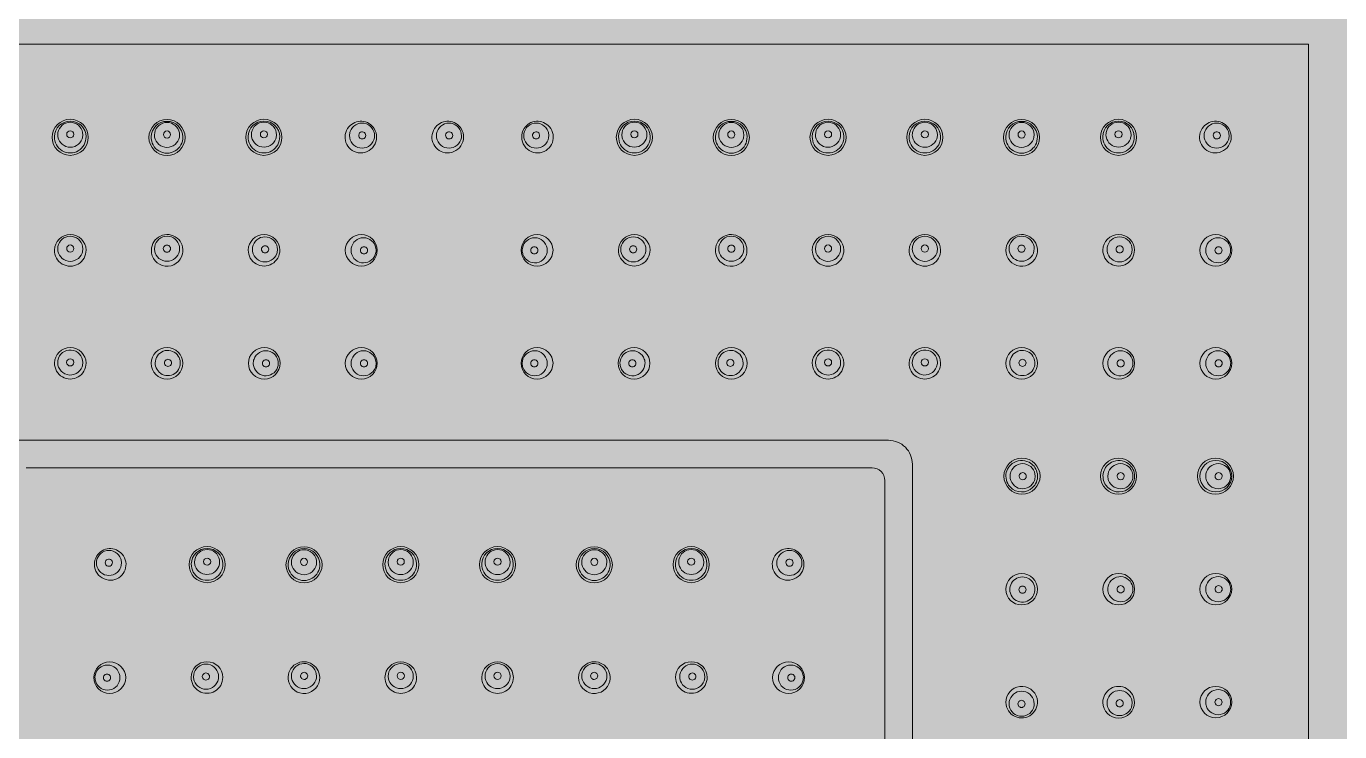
# Model space of a CAD drawing. Header units: metres. Extents: x 8 to 2416, y -346 to 476.
# Drawn here: x 221.1874 to 221.3131, y -110.2898 to -110.2223 of the extents above; entities that cross this region are included whole.
import ezdxf

# ---------------------------------------------------------------- set-up
doc = ezdxf.new("R2010")
doc.units = ezdxf.units.M
doc.linetypes.add('0', pattern=[0])
doc.layers.get('0').update_dxf_attribs({"color": 250, "linetype": '0', "lineweight": 20})
doc.layers.add('baños', color=140, linetype='Continuous', lineweight=0)
doc.layers.add('PLAFON', color=253, linetype='Continuous', lineweight=5)
doc.styles.get("Standard").update_dxf_attribs({"font": 'arial.ttf', "height": 0.1875})

# ---------------------------------------------------------------- blocks, each defined once
blk = doc.blocks.new('A$C3bae67db')
at = {"layer": 'baños'}
for p, q in [((0.05795743052766511, 0.144322481631086), (0.1420428246007646, 0.144322481631086)), ((0.1443225757108735, 0.142043857970684), (0.1443225754321134, 0.05795731748658994)), ((0.05953425239812304, 0.1416937789345738), (0.140466002730534, 0.1416937789345738)), ((0.1416938727786032, 0.1404659088862488), (0.1416938727786032, 0.05953413947369057))]:
    blk.add_line(p, q, dxfattribs=at)
blk.add_lwpolyline([(0.1822216636463319, 0.1822215602621071), (0.01777859148198413, 0.1822215602621071), (0.01777859148198413, 0.0177784880978038), (0.1822216636463319, 0.0177784880978038)], close=True, dxfattribs=at)
for centre, radius in [((0.06374570612022445, 0.1733134594743326), 0.001726273626168971), ((0.07300127095707332, 0.1732910671919292), 0.001726273626168971), ((0.08227776122473962, 0.1733134594743326), 0.001726273626168971), ((0.1177224939035764, 0.1733134594743326), 0.001726273626168971), ((0.1269989841712427, 0.1732910671919292), 0.001726273626168971), ((0.1362545490080915, 0.1733134594743326), 0.001726273626168971), ((0.1455205574773313, 0.1733134594743326), 0.001726273626168971), ((0.1547761223141801, 0.1732910671919292), 0.001726273626168971), ((0.1640526125818464, 0.1733134594743326), 0.001726273626168971), ((0.06374232382266065, 0.1517792178755037), 0.0003427381330779128), ((0.1362579313056553, 0.1517792178755037), 0.0003427381330779128), ((0.1455179650454479, 0.1517792178755037), 0.0003427381330779128), ((0.1548145222889357, 0.1408870045110753), 0.001726273626168971), ((0.1640530075146867, 0.1408870039678796), 0.001726273626168971), ((0.173318640134104, 0.1408899789571372), 0.001726273626168971), ((0.0768350682250798, 0.1324260433361175), 0.001726273626168971), ((0.0861115584927461, 0.1324036510537141), 0.001726273626168971), ((0.09536712332959496, 0.1324260433361175), 0.001726273626168971), ((0.1046331317988347, 0.1324260433361175), 0.001726273626168971), ((0.1138886966356836, 0.1324036510537141), 0.001726273626168971), ((0.1231651869033499, 0.1324260433361175), 0.001726273626168971)]:
    blk.add_circle(centre, radius, dxfattribs=at)
for centre, radius, start, end in [((0.06374550576308913, 0.1733552166100374), 0.001508175294152605, 0.8961877184802615, 179.1035269676771), ((0.0637443871955643, 0.1735538487710251), 0.001202467430117421, 0.3487255595719368, 159.9526601246038), ((0.07300215720872849, 0.1733349210793058), 0.001508167584307319, 0.9001850982253351, 179.1011506184335), ((0.07300409911065664, 0.1735357429434607), 0.001202478864778748, 20.04951967974894, 179.640957565026), ((0.08227687497308445, 0.1733573133617377), 0.001508167584307319, 0.8988493815665013, 179.0998149017747), ((0.08227493307138367, 0.1735581352258926), 0.001202478864778748, 0.3590424349740219, 159.9504803202511), ((0.09155394328079502, 0.173339638749173), 0.001510474982378461, 32.1423970633517, 140.2087241241978), ((0.09987286056059475, 0.173339638749173), 0.001510474982378461, 32.1423970633517, 140.2087241241978), ((0.108446311847521, 0.173339638749173), 0.001510474982378461, 39.79127587580218, 147.8576029366483), ((0.1177233801552315, 0.1733573133617377), 0.001508167584307319, 0.9001850982253351, 179.1011506184335), ((0.1177253220569323, 0.1735581352258926), 0.001202478864778748, 20.04951967974894, 179.640957565026), ((0.1269980979195875, 0.1733349210793058), 0.001508167584307319, 0.8988493815665013, 179.0998149017747), ((0.1269961560176593, 0.1735357429434607), 0.001202478864778748, 0.3590424349740219, 159.9504803202511), ((0.1362547493652269, 0.1733552166100374), 0.001508175294152605, 0.896473032322938, 179.1038122815197), ((0.1362558679327517, 0.1735538487710251), 0.001202467430117421, 20.04733987539625, 179.6512744404281), ((0.145520357120196, 0.1733552166100374), 0.001508175294152605, 0.8961877184802615, 179.1035269676771), ((0.1455192385526711, 0.1735538487710251), 0.001202467430117421, 0.3487255595719368, 159.9526601246038), ((0.1547770085658353, 0.1733349210793058), 0.001508167584307319, 0.9001850982253351, 179.1011506184335), ((0.1547789504677635, 0.1735357429434607), 0.001202478864778748, 20.04951967974894, 179.640957565026), ((0.1640517263301913, 0.1733573133617377), 0.001508167584307319, 0.8988493815665013, 179.0998149017747), ((0.1640497844284905, 0.1735581352258926), 0.001202478864778748, 0.3590424349740219, 159.9504803202511), ((0.1733287946379019, 0.173339638749173), 0.001510474982378461, 32.1423970633517, 140.2087241241979), ((0.06373268364016305, 0.1735610929665263), 0.001188992995398989, 160.0872666414435, 179.9978397821129), ((0.06374606888628342, 0.1735681017058432), 0.001202398407140004, 180.3318408663502, 340.2005550083285), ((0.06374522237727298, 0.173594454557179), 0.0003427214496652206, 0.3212439525000475, 179.6801583086421), ((0.06374522233020663, 0.173598289266824), 0.0003427214496676189, 180.3212440237049, 359.6801582375024), ((0.06375785425300684, 0.1735612104902096), 0.001188978101211688, 340.3206322798199, 359.9979251928167), ((0.07299033093929985, 0.1735433238581159), 0.001188687084480606, 180.0022010002266, 199.6794990756158), ((0.07300233640874332, 0.1735506812615775), 0.001202472454991783, 199.8169514147223, 359.6410310933491), ((0.07300338580874133, 0.1735769069549526), 0.0003427216785174244, 0.3254488414049065, 179.6683356267581), ((0.07300338602179046, 0.1735808375360826), 0.0003427216785175545, 180.3254488415971, 359.6683356265643), ((0.07301608250939218, 0.1735431000416732), 0.001188702755491038, 0.00229199929753495, 19.9144172177911), ((0.08226294967264813, 0.1735654923240766), 0.001188702755491038, 160.0855827822089, 179.9977080007025), ((0.08227669577306962, 0.1735730735439809), 0.001202472454991783, 180.358968906651, 340.1830485852777), ((0.08227564637329898, 0.1735992992373561), 0.0003427216785174244, 0.3316643732419094, 179.6745511585951), ((0.08227564616002248, 0.173603229818486), 0.0003427216785175545, 180.3316643734357, 359.6745511584029), ((0.08228870124274046, 0.1735657161405477), 0.001188687084480606, 340.3205009243842, 359.9977989997734), ((0.0915392213878281, 0.1733286937784619), 0.001506273214753162, 139.5304199536453, 260.3648829553553), ((0.09166543075660094, 0.1734758483477385), 0.001200817506817739, 179.9068270054256, 340.0843865683467), ((0.09166078629935193, 0.1734779245608316), 0.001196171468180108, 160.2835028898118, 180.0059143141971), ((0.09166326351167164, 0.1734710912806072), 0.001200821812368165, 359.9070834077331, 160.0164505868466), ((0.09153705081323871, 0.1733449948361461), 0.001521988814155353, 260.5481525612156, 31.633336167478), ((0.09168398208064765, 0.1734966598719616), 0.0003432313649668054, 173.5931482232722, 249.6561820570691), ((0.09168121028435827, 0.1734967832680532), 0.000340463161306216, 99.65649165936632, 173.5617333049892), ((0.09168160521697111, 0.1734938082787956), 0.0003434622621792048, 35.70272115541425, 99.63819332802713), ((0.09168335186971355, 0.1734943216248617), 0.0003417448353014675, 323.4591566175691, 35.80372518769882), ((0.09166790551783244, 0.1734690213807717), 0.00119617823364954, 340.3514577205625, 0.005868943530813565), ((0.09985813866762783, 0.1733286937784619), 0.001506273214753162, 139.5304199536453, 260.3648829553553), ((0.09998434803640066, 0.1734758483477385), 0.001200817506817739, 179.9068270054256, 340.0843865683467), ((0.09997970357915165, 0.1734779245608316), 0.001196171468180108, 160.2835028898118, 180.0059143141971), ((0.09998218079147136, 0.1734710912806072), 0.001200821812368165, 359.9070834077331, 160.0164505868466), ((0.09985596809303843, 0.1733449948361461), 0.001521988814155353, 260.5481525612156, 31.633336167478), ((0.1000028993604474, 0.1734966598719616), 0.0003432313649668054, 173.5931482232722, 249.6561820570691), ((0.100000127564158, 0.1734967832680532), 0.000340463161306216, 99.65649165936632, 173.5617333049892), ((0.1000005224967708, 0.1734938082787956), 0.0003434622621792048, 35.70272115541425, 99.63819332802713), ((0.1000022691495133, 0.1734943216248617), 0.0003417448353014675, 323.4591566175691, 35.80372518769882), ((0.09998682279763216, 0.1734690213807717), 0.00119617823364954, 340.3514577205625, 0.005868943530813565), ((0.1084632043150773, 0.1733449948361461), 0.001521988814155353, 148.366663832522, 279.4518474387844), ((0.1083369916166443, 0.1734710912806072), 0.001200821812368165, 19.98354941315338, 180.0929165922669), ((0.1083323496104835, 0.1734690213807717), 0.00119617823364954, 179.9941310564692, 199.6485422794375), ((0.108334824371715, 0.1734758483477385), 0.001200817506817739, 199.9156134316533, 0.09317299457435906), ((0.1083169032586024, 0.1734943216248617), 0.0003417448353014675, 144.1962748123012, 216.5408433824308), ((0.1083186499113449, 0.1734938082787956), 0.0003434622621792048, 80.36180667197294, 144.2972788445857), ((0.1083190448439577, 0.1734967832680532), 0.000340463161306216, 6.43826669501083, 80.34350834063368), ((0.1083162730476683, 0.1734966598719616), 0.0003432313649668054, 290.3438179429309, 6.406851776727837), ((0.1084610337404879, 0.1733286937784619), 0.001506273214753162, 279.6351170446448, 40.46958004635464), ((0.1083394688289641, 0.1734779245608316), 0.001196171468180108, 359.9940856858029, 19.71649711018825), ((0.1177115538855755, 0.1735657161405477), 0.001188687084480606, 180.0022010002266, 199.6794990756158), ((0.1177235593552464, 0.1735730735439809), 0.001202472454991783, 199.8169514147223, 359.6410310933491), ((0.117724608755017, 0.1735992992373561), 0.0003427216785174244, 0.3254488414049065, 179.6683356267581), ((0.1177246089682935, 0.173603229818486), 0.0003427216785175545, 180.3254488415971, 359.6683356265643), ((0.1177373054556679, 0.1735654923240766), 0.001188702755491038, 0.00229199929753495, 19.9144172177911), ((0.1269841726189238, 0.1735431000416732), 0.001188702755491038, 160.0855827822089, 179.9977080007025), ((0.1269979187195727, 0.1735506812615775), 0.001202472454991783, 180.358968906651, 340.1830485852777), ((0.1269968693195747, 0.1735769069549526), 0.0003427216785174244, 0.3316643732419094, 179.6745511585951), ((0.1269968691065255, 0.1735808375360826), 0.0003427216785175545, 180.3316643734357, 359.6745511584029), ((0.1270099241890161, 0.1735433238581159), 0.001188687084480606, 340.3205009243842, 359.9977989997734), ((0.1362424008753091, 0.1735612104902096), 0.001188978101211688, 180.0020748071833, 199.6793677201801), ((0.1362541862420326, 0.1735681017058432), 0.001202398407140004, 199.7994449916714, 359.6681591336498), ((0.136255032751043, 0.173594454557179), 0.0003427214496652206, 0.3198416913579096, 179.6787560475), ((0.1362550327981094, 0.173598289266824), 0.0003427214496676189, 180.3198417624976, 359.6787559762951), ((0.1362675714881529, 0.1735610929665263), 0.001188992995398989, 0.002160217887124121, 19.91273335855645), ((0.1455075349972699, 0.1735610929665263), 0.001188992995398989, 160.0872666414435, 179.9978397821129), ((0.1455209202431629, 0.1735681017058432), 0.001202398407140004, 180.3318408663502, 340.2005550083285), ((0.1455200737343798, 0.173594454557179), 0.0003427214496652206, 0.3212439525000475, 179.6801583086421), ((0.1455200736873135, 0.173598289266824), 0.0003427214496676189, 180.3212440237049, 359.6801582375024), ((0.1455327056101137, 0.1735612104902096), 0.001188978101211688, 340.32063227982, 359.9979251928167), ((0.1547651822964067, 0.1735433238581159), 0.001188687084480606, 180.0022010002266, 199.6794990756158), ((0.1547771877658501, 0.1735506812615775), 0.001202472454991783, 199.8169514147223, 359.6410310933491), ((0.1547782371658482, 0.1735769069549526), 0.0003427216785174244, 0.3254488414049065, 179.6683356267581), ((0.1547782373788973, 0.1735808375360826), 0.0003427216785175545, 180.3254488415971, 359.6683356265643), ((0.1547909338662716, 0.1735431000416732), 0.001188702755491038, 0.00229199929753495, 19.9144172177911), ((0.164037801029755, 0.1735654923240766), 0.001188702755491038, 160.0855827822089, 179.9977080007025), ((0.1640515471301764, 0.1735730735439809), 0.001202472454991783, 180.358968906651, 340.1830485852777), ((0.1640504977304058, 0.1735992992373561), 0.0003427216785174244, 0.3316643732419094, 179.6745511585951), ((0.1640504975171293, 0.173603229818486), 0.0003427216785175545, 180.3316643734357, 359.6745511584029), ((0.1640635525998473, 0.1735657161405477), 0.001188687084480606, 340.3205009243842, 359.9977989997734), ((0.1733140727449349, 0.1733286937784619), 0.001506273214753162, 139.5304199536453, 260.3648829553553), ((0.1734402821137078, 0.1734758483477385), 0.001200817506817739, 179.9068270054256, 340.0843865683467), ((0.1734356376564588, 0.1734779245608316), 0.001196171468180108, 160.2835028898118, 180.0059143141971), ((0.1734381148687785, 0.1734710912806072), 0.001200821812368165, 359.9070834077331, 160.0164505868466), ((0.1733119021703455, 0.1733449948361461), 0.001521988814155353, 260.5481525612156, 31.633336167478), ((0.1734588334377545, 0.1734966598719616), 0.0003432313649668054, 173.5931482232722, 249.6561820570691), ((0.1734560616412377, 0.1734967832680532), 0.000340463161306216, 99.65649165936632, 173.5617333049892), ((0.1734564565740779, 0.1734938082787956), 0.0003434622621792048, 35.70272115541425, 99.63819332802717), ((0.1734582032268204, 0.1734943216248617), 0.0003417448353014675, 323.4591566175691, 35.80372518769882), ((0.1734427568749393, 0.1734690213807717), 0.00119617823364954, 340.3514577205625, 0.005868943530813565), ((0.06374550569055693, 0.1733261349289883), 0.001508910434373833, 177.9993150835641, 2.000399602539628), ((0.07300219540023001, 0.1733051234987677), 0.001508967363600021, 177.9698192432843, 2.177052033884066), ((0.0822768367818103, 0.1733275157811995), 0.001508967363600021, 177.8229479661159, 2.030180756715632), ((0.09168403917576917, 0.1734947125826984), 0.0003414261719296849, 249.5335920906758, 323.3377727266896), ((0.1000029564555689, 0.1734947125826984), 0.0003414261719296849, 249.5335920906758, 323.3377727266896), ((0.1083162159525468, 0.1734947125826984), 0.0003414261719296849, 216.6622272733104, 290.4664079093242), ((0.1177234183465057, 0.1733275157811995), 0.001508967363600021, 177.9698192432843, 2.177052033884066), ((0.126998059728086, 0.1733051234987677), 0.001508967363600021, 177.8229479661159, 2.030180756715632), ((0.1362547494377591, 0.1733261349289883), 0.001508910434373833, 177.9996003974604, 2.000684916435894), ((0.1455203570476638, 0.1733261349289883), 0.001508910434373833, 177.9993150835641, 2.000399602539628), ((0.1547770467573368, 0.1733051234987677), 0.001508967363600021, 177.9698192432843, 2.177052033884066), ((0.1640516881389171, 0.1733275157811995), 0.001508967363600021, 177.8229479661159, 2.030180756715632), ((0.173458890532876, 0.1734947125826984), 0.0003414261719296849, 249.5335920906759, 323.3377727266896), ((0.06374493907240186, 0.1625053218036676), 0.001508369991397104, 0.7099927432194744, 179.2891192542869), ((0.06374349392533851, 0.1626421779732148), 0.001201973046303671, 0.1602606542315242, 160.084671919931), ((0.07301119532778877, 0.1625044422988147), 0.001509211767642307, 346.828532229629, 179.243894026229), ((0.0730054199450283, 0.1626533971103079), 0.001200928035992184, 19.83266307732577, 180.07419896696), ((0.08228688576921606, 0.1625079825428095), 0.001510641993610608, 0.5809473250861245, 179.4860116572814), ((0.08237487893800655, 0.1625904260841828), 0.001200928035992184, 359.92580103304, 160.1673369226743), ((0.0915862143840318, 0.1624867265404824), 0.001523564837230641, 0.5749321923366639, 179.4273566964525), ((0.09181096014524748, 0.1625102988034151), 0.00119389333313216, 359.6410510969565, 160.6700218788731), ((0.1084140407442842, 0.1624867265404824), 0.001523564837230641, 0.5726433035474657, 179.4250678076633), ((0.1081892949830685, 0.1625102988034151), 0.00119389333313216, 19.32997812112687, 180.3589489030435), ((0.1177133693590999, 0.1625079825428095), 0.001510641993610608, 0.5139883427186024, 179.4190526749139), ((0.1176253761903094, 0.1625904260841828), 0.001200928035992184, 19.83266307732577, 180.07419896696), ((0.1269890598005272, 0.1625044422988147), 0.001509211767642307, 0.7561059737710158, 193.171467770371), ((0.1269948351832877, 0.1626533971103079), 0.001200928035992184, 359.92580103304, 160.1673369226743), ((0.1362553160559141, 0.1625053218036676), 0.001508369991397104, 0.7108807457131594, 179.2900072567805), ((0.1362567612029775, 0.1626421779732148), 0.001201973046303671, 19.915328080069, 179.8397393457685), ((0.1455205802951891, 0.1625053218036676), 0.001508369991397104, 0.7099927432194744, 179.2891192542869), ((0.1455191351481258, 0.1626421779732148), 0.001201973046303671, 0.1602606542331526, 160.084671919931), ((0.154786836550576, 0.1625044422988147), 0.001509211767642307, 346.828532229629, 179.243894026229), ((0.1547810611678155, 0.1626533971103079), 0.001200928035992184, 19.83266307732577, 180.07419896696), ((0.1640625269920033, 0.1625079825428095), 0.001510641993610608, 0.5809473250861245, 179.4860116572814), ((0.1641505201607938, 0.1625904260841828), 0.001200928035992184, 359.92580103304, 160.1673369226743), ((0.1733614606739788, 0.16248970152974), 0.001523564837230641, 0.5749321923366639, 179.4273566964542), ((0.1735862064351945, 0.1625132737926727), 0.00119389333313216, 359.6410510969565, 160.6700218788731), ((0.06374493897804179, 0.1624929886570108), 0.001508573317714411, 178.820735691144, 1.178376210005465), ((0.06373831774087968, 0.1626454373263648), 0.001195996880989198, 160.1470106921285, 179.9991694389859), ((0.0637442886204358, 0.1626488237044619), 0.00120197248215199, 180.160596086683, 340.2331046607047), ((0.0637437212019254, 0.1626680811883894), 0.000342717117449731, 0.1454795032273842, 179.8585834046491), ((0.06374372114098925, 0.1626697972677), 0.0003427171174496419, 180.145479503356, 359.8585834045856), ((0.06374946947856053, 0.162645556827659), 0.001195992791243886, 340.2964487053673, 359.9991928352202), ((0.07300972598702948, 0.1624924126265803), 0.001507949430811743, 178.7861149333493, 347.2863113225147), ((0.07300421366628917, 0.162651841889403), 0.00119972075021922, 180, 199.6894084976491), ((0.07300455933703098, 0.1626544966894308), 0.001200943033476937, 199.8031047080196, 0.06684714840780348), ((0.07299085823158613, 0.1626671433972042), 0.0003424123588573842, 0.09251265869286474, 180.098022152865), ((0.07299085828638319, 0.1626671104729844), 0.0003424123588572697, 180.092512941707, 0.09802186985085153), ((0.07300578258762336, 0.1626559617632672), 0.001199718968097798, 359.996946844907, 19.72332169044368), ((0.0822868853888199, 0.1625086333660484), 0.001510635915196017, 179.5106951228642, 0.5562638595076828), ((0.08237451629541148, 0.1625929907371422), 0.001199718968097798, 160.2766783095563, 180.003053155093), ((0.08237573954600386, 0.1625915256633057), 0.001200943033476937, 179.9331528515922, 340.1968952919805), ((0.08238944059665165, 0.1626041394468594), 0.0003424123588572697, 179.9019781301492, 359.907487058293), ((0.08238944065144871, 0.1626041723710792), 0.0003424123588573842, 359.901977847135, 179.9074873413072), ((0.08237608521674566, 0.1625888708632779), 0.00119972075021922, 340.3105915023508, 0), ((0.09158621378331055, 0.1625168025323269), 0.001523560504830024, 180.5584262577229, 359.4438626310407), ((0.09180919968364698, 0.1624954735541344), 0.001193893552601191, 179.6382842799193, 340.6700129615115), ((0.09182300489258388, 0.1625030107095888), 0.001207674969753276, 160.5328952600326, 180), ((0.09184579302630347, 0.1625049801287055), 0.0003407760450880885, 359.6740150187168, 180.3195815854411), ((0.09184579281189009, 0.1625011405359835), 0.0003407760450881728, 179.6740150186533, 0.3195815855062213), ((0.09179715508228448, 0.1625027614001233), 0.00120767496975197, 340.5328952513857, 0.00274696578805152), ((0.1084140413450054, 0.1625168025323269), 0.001523560504830024, 180.5561373689593, 359.441573742277), ((0.1082031000460315, 0.1625027614001233), 0.00120767496975197, 179.997253034212, 199.4671047486143), ((0.108191055444669, 0.1624954735541344), 0.001193893552601191, 199.3299870384885, 0.3617157200806724), ((0.1081544621020125, 0.1625049801287055), 0.0003407760450880885, 359.6804184145589, 180.3259849812832), ((0.1081544623164259, 0.1625011405359835), 0.0003407760450881728, 179.6804184144938, 0.3259849813467099), ((0.1081772502357321, 0.1625030107095888), 0.001207674969753276, 0, 19.46710473996738), ((0.1177133697394961, 0.1625086333660484), 0.001510635915196017, 179.4437361404923, 0.4893048771358387), ((0.1176241699115703, 0.1625888708632779), 0.00119972075021922, 180, 199.6894084976491), ((0.1176245155823121, 0.1625915256633057), 0.001200943033476937, 199.8031047080196, 0.06684714840780348), ((0.1176108144768673, 0.1626041723710792), 0.0003424123588573842, 0.09251265869286474, 180.098022152865), ((0.1176108145316643, 0.1626041394468594), 0.0003424123588572697, 180.092512941707, 0.09802186985085153), ((0.1176257388329045, 0.1625929907371422), 0.001199718968097798, 359.996946844907, 19.72332169044368), ((0.1269905291412865, 0.1624924126265803), 0.001507949430811743, 192.7136886774853, 1.213885066650693), ((0.126995695791285, 0.1626544966894308), 0.001200943033476937, 179.9331528515922, 340.1968952919805), ((0.1269944725406926, 0.1626559617632672), 0.001199718968097798, 160.2766783095563, 180.003053155093), ((0.1270093968419328, 0.1626671104729844), 0.0003424123588572697, 179.9019781301492, 359.907487058293), ((0.1270093968967299, 0.1626671433972042), 0.0003424123588573842, 359.901977847135, 179.9074873413072), ((0.1269960414620268, 0.162651841889403), 0.00119972075021922, 340.3105915023508, 0), ((0.1362553161502742, 0.1624929886570108), 0.001508573317714411, 178.8216237899946, 1.179264308856052), ((0.1362507856497555, 0.162645556827659), 0.001195992791243886, 180.0008071647798, 199.7035512946327), ((0.1362559665078802, 0.1626488237044619), 0.00120197248215199, 199.7668953392953, 359.839403913317), ((0.1362565339263906, 0.1626680811883894), 0.000342717117449731, 0.1414165953508873, 179.8545204967726), ((0.1362565339873267, 0.1626697972677), 0.0003427171174496419, 180.1414165954144, 359.854520496644), ((0.1362619373874363, 0.1626454373263648), 0.001195996880989198, 0.0008305610141249543, 19.85298930787151), ((0.145520580200829, 0.1624929886570108), 0.001508573317714411, 178.820735691144, 1.178376210005465), ((0.1455139589634395, 0.1626454373263648), 0.001195996880989198, 160.1470106921285, 179.9991694389859), ((0.145519929843223, 0.1626488237044619), 0.00120197248215199, 180.160596086683, 340.2331046607047), ((0.1455193624247126, 0.1626680811883894), 0.000342717117449731, 0.1454795032273842, 179.8585834046491), ((0.1455193623637765, 0.1626697972677), 0.0003427171174496419, 180.145479503356, 359.8585834045856), ((0.1455251107013478, 0.162645556827659), 0.001195992791243886, 340.2964487053673, 359.9991928352202), ((0.1547853672098167, 0.1624924126265803), 0.001507949430811743, 178.7861149333493, 347.2863113225147), ((0.1547798548890764, 0.162651841889403), 0.00119972075021922, 180, 199.6894084976491), ((0.1547802005598182, 0.1626544966894308), 0.001200943033476937, 199.8031047080196, 0.06684714840780348), ((0.1547664994543734, 0.1626671433972042), 0.0003424123588573842, 0.09251265869286474, 180.098022152865), ((0.1547664995091704, 0.1626671104729844), 0.0003424123588572697, 180.092512941707, 0.09802186985085153), ((0.1547814238101832, 0.1626559617632672), 0.001199718968097798, 359.996946844907, 19.72332169044368), ((0.1640625266116071, 0.1625086333660484), 0.001510635915196017, 179.5106951228642, 0.5562638595076828), ((0.1641513807687911, 0.1625915256633057), 0.001200943033476937, 179.9331528515922, 340.1968952919805), ((0.1641501575181987, 0.1625929907371422), 0.001199718968097798, 160.2766783095563, 180.003053155093), ((0.1641650818194389, 0.1626041394468594), 0.0003424123588572697, 179.9019781301492, 359.907487058293), ((0.164165081874236, 0.1626041723710792), 0.0003424123588573842, 359.901977847135, 179.9074873413072), ((0.1641517264395329, 0.1625888708632779), 0.00119972075021922, 340.3105915023508, 0), ((0.1733614600732576, 0.1625197775215845), 0.001523560504830024, 180.5584262577229, 359.4438626310407), ((0.173584445973594, 0.162498448543392), 0.001193893552601191, 179.6382842799193, 340.6700129615115), ((0.1735982511823035, 0.1625059856988464), 0.001207674969753276, 160.5328952600326, 180), ((0.1736210393162505, 0.1625079551179631), 0.0003407760450880885, 359.6740150187168, 180.3195815854411), ((0.1736210391018371, 0.1625041155252411), 0.0003407760450881728, 179.6740150186533, 0.3195815855062213), ((0.1735724013722315, 0.1625057363893809), 0.00120767496975197, 340.5328952513857, 0.00274696578805152), ((0.06374510577368575, 0.1516974878060644), 0.001508175096699564, 0.386478517269135, 179.6124446539788), ((0.063741341286212, 0.151767782404324), 0.001200198361899698, 0.04074980630490895, 340.2387492971683), ((0.0730079978090803, 0.1516867050663002), 0.001515211808342921, 0.2639760559234214, 179.7336847053708), ((0.0730739901680213, 0.1517256996076135), 0.001201160737011495, 32.91656010550926, 171.2970902225019), ((0.07307399016756655, 0.151725699607983), 0.001201160736598691, 337.0568312886519, 32.91656015686085), ((0.08230313843476189, 0.1516853050253708), 0.001515211808342921, 0.2663152946292405, 179.7360239440766), ((0.08246630862297799, 0.1516925742759447), 0.001209345381516621, 160.4185567370955, 184.4163468369073), ((0.0824559052025311, 0.1516971728971335), 0.001198002720139636, 359.8324281218217, 160.4590174576771), ((0.09158715596547928, 0.1516763482313941), 0.001523803867774046, 0.5847748674714536, 179.4162231563053), ((0.0918259001020747, 0.151692364972309), 0.001207791059114692, 160.5363707599155, 180.0027326105982), ((0.0918136551121993, 0.1516998205421665), 0.001193765217027741, 359.636596389109, 160.6779286321186), ((0.1084130991628367, 0.1516763482313941), 0.001523803867774046, 0.5837768436947157, 179.4152251325285), ((0.1081866000161167, 0.1516998205421665), 0.001193765217027741, 19.32207136788142, 180.363403610891), ((0.1081743550262413, 0.151692364972309), 0.001207791059114692, 359.9972673894018, 19.46362924008448), ((0.1176971166935541, 0.1516853050253708), 0.001515211808342921, 0.2639760559234214, 179.7336847053708), ((0.1175443499257849, 0.1516971728971335), 0.001198002720139636, 19.54098254232293, 180.1675718781783), ((0.117533946505338, 0.1516925742759447), 0.001209345381516621, 355.5836531630927, 19.58144326290454), ((0.1269922573192357, 0.1516867050663002), 0.001515211808342921, 0.2663152946292405, 179.7360239440766), ((0.1269262649607494, 0.151725699607983), 0.001201160736598691, 147.0834398431392, 202.9431687113481), ((0.1269262649602947, 0.1517256996076135), 0.001201160737011495, 8.702909777498146, 147.0834398944907), ((0.1362551493546302, 0.1516974878060644), 0.001508175096699564, 0.3875553460212671, 179.6135214827309), ((0.136258913842104, 0.151767782404324), 0.001200198361899698, 199.7612507028317, 179.9592501936951), ((0.145520746996473, 0.1516974878060644), 0.001508175096699564, 0.386478517269135, 179.6124446539788), ((0.1455169825089992, 0.151767782404324), 0.001200198361899698, 0.04074980630490895, 340.2387492971683), ((0.1547836390318675, 0.1516867050663002), 0.001515211808342921, 0.2639760559234214, 179.7336847053708), ((0.1548496313908085, 0.1517256996076135), 0.001201160737011495, 32.91656010550924, 171.2970902225019), ((0.1548496313903538, 0.151725699607983), 0.001201160736598691, 337.0568312886519, 32.91656015686085), ((0.1640787796575491, 0.1516853050253708), 0.001515211808342921, 0.2663152946292405, 179.7360239440766), ((0.1642419498457652, 0.1516925742759447), 0.001209345381516621, 160.4185567370955, 184.4163468369075), ((0.1642315464253183, 0.1516971728971335), 0.001198002720139636, 359.8324281218217, 160.4590174576771), ((0.1733624022554263, 0.1516793232206517), 0.001523803867774046, 0.5847748674714536, 179.4162231563053), ((0.1736011463920217, 0.1516953399615666), 0.001207791059114692, 160.5363707599155, 180.0027326105982), ((0.1735889014021463, 0.1517027955314241), 0.001193765217027741, 359.636596389109, 160.6779286321186), ((0.0637451057473104, 0.1516946950685458), 0.001508196546264781, 179.5063520397071, 0.4925711315599271), ((0.06381326344738092, 0.1517482342116985), 0.001128460337495796, 340.0025846814546, 1.035925174413134), ((0.07300799808488456, 0.1517002163168009), 0.001515209523409549, 180.2445972809356, 359.7530634803589), ((0.07307399016074534, 0.1517256996062493), 0.001201160729709154, 171.2970901245025, 202.5176190348196), ((0.07307393051199007, 0.1517096354696328), 0.001195045438537086, 201.8072276504948, 337.7672225745089), ((0.07309017884925062, 0.1517334180448024), 0.0003418119665339049, 359.8552793012769, 180.1515735499855), ((0.07309017895497938, 0.1517316504310493), 0.0003418119665338834, 179.8552793012768, 0.1515735499854856), ((0.08230313815895762, 0.1516988162758715), 0.001515209523409549, 180.2469365196411, 359.7554027190644), ((0.08245510639424403, 0.1516903087541159), 0.001198002774692498, 184.3495727924682, 340.4590152359306), ((0.08247988585274335, 0.1516948994953289), 0.0003418119665339049, 359.8484264500146, 180.1447206987231), ((0.08247988574701459, 0.1516931318816042), 0.0003418119665338834, 179.8484264500145, 0.1447206987231602), ((0.08244954324434595, 0.1516936374212783), 0.001204359554630129, 340.3983028553304, 0.00150830349425744), ((0.09158715569695097, 0.1517071591972758), 0.001523801172583426, 180.5747514779052, 359.4262465459042), ((0.09181185024929484, 0.1516847358356479), 0.001193765215403577, 179.6365954075218, 340.6779287406165), ((0.09184873122601722, 0.1516904147697922), 0.0003407568798300127, 179.346075732061, 0.324631110040522), ((0.09184874240166074, 0.1516943037884637), 0.0003407458622599414, 359.6707068420732, 179.9999999999365), ((0.09179960526373954, 0.1516921914056475), 0.001207791056576054, 340.5363707333084, 0.002733619492575247), ((0.108413099431365, 0.1517071591972758), 0.001523801172583426, 180.5737534540958, 359.4252485220948), ((0.1082006498645764, 0.1516921914056475), 0.001207791056576054, 179.9972663805075, 199.4636292666916), ((0.1081884048790211, 0.1516847358356479), 0.001193765215403577, 199.3220712593835, 0.3634045924781659), ((0.1081515127266552, 0.1516943037884637), 0.0003407458622599414, 6.35093158794635e-11, 180.3292931579268), ((0.1081515239022988, 0.1516904147697922), 0.0003407568798300127, 179.6753688899595, 0.6539242679389679), ((0.1176971169693584, 0.1516988162758715), 0.001515209523409549, 180.2445972809356, 359.7530634803589), ((0.11755071188397, 0.1516936374212783), 0.001204359554630129, 179.9984916965057, 199.6016971446696), ((0.117545148734072, 0.1516903087541159), 0.001198002774692498, 199.5409847640694, 355.6504272075318), ((0.1175203692755726, 0.1516948994953289), 0.0003418119665339049, 359.8552793012769, 180.1515735499855), ((0.1175203693813014, 0.1516931318816042), 0.0003418119665338834, 179.8552793012768, 0.1515735499854856), ((0.1269922570434314, 0.1517002163168009), 0.001515209523409549, 180.2469365196411, 359.7554027190644), ((0.1269263246163259, 0.1517096354696328), 0.001195045438537086, 202.2327774254911, 338.1927723495052), ((0.1269100762790654, 0.1517334180448024), 0.0003418119665339049, 359.8484264500146, 180.1447206987231), ((0.1269100761733366, 0.1517316504310493), 0.0003418119665338834, 179.8484264500145, 0.1447206987231602), ((0.1269262649675706, 0.1517256996062493), 0.001201160729709154, 337.4823809651804, 8.702909875497538), ((0.1362551493810056, 0.1516946950685458), 0.001508196546264781, 179.5074288684401, 0.4936479602929344), ((0.1361869916809351, 0.1517482342116985), 0.001128460337495796, 178.9640748255869, 199.9974153185455), ((0.1455207469700976, 0.1516946950685458), 0.001508196546264781, 179.5063520397071, 0.4925711315599271), ((0.1455889046701682, 0.1517482342116985), 0.001128460337495796, 340.0025846814546, 1.035925174413134), ((0.1547836393076718, 0.1517002163168009), 0.001515209523409549, 180.2445972809356, 359.7530634803589), ((0.1548496313835326, 0.1517256996062493), 0.001201160729709154, 171.2970901245025, 202.5176190348197), ((0.1548495717347773, 0.1517096354696328), 0.001195045438537086, 201.8072276504948, 337.7672225745089), ((0.1548658200720379, 0.1517334180448024), 0.0003418119665339049, 359.8552793012769, 180.1515735499855), ((0.1548658201777666, 0.1517316504310493), 0.0003418119665338834, 179.8552793012768, 0.1515735499854856), ((0.1640787793817449, 0.1516988162758715), 0.001515209523409549, 180.2469365196411, 359.7554027190644), ((0.1642307476170313, 0.1516903087541159), 0.001198002774692498, 184.3495727924682, 340.4590152359306), ((0.1642555270755306, 0.1516948994953289), 0.0003418119665339049, 359.8484264500146, 180.1447206987231), ((0.1642555269698018, 0.1516931318816042), 0.0003418119665338834, 179.8484264500145, 0.1447206987231602), ((0.1642251844671332, 0.1516936374212783), 0.001204359554630129, 340.3983028553304, 0.00150830349425744), ((0.173362401986898, 0.1517101341865335), 0.001523801172583426, 180.5747514779052, 359.4262465459042), ((0.1735870965392419, 0.1516877108249055), 0.001193765215403577, 179.6365954075218, 340.6779287406167), ((0.1736239775159643, 0.1516933897590498), 0.0003407568798300127, 179.346075732061, 0.324631110040522), ((0.1736239886916078, 0.1516972787777213), 0.0003407458622599414, 359.6707068420732, 179.9999999999365), ((0.1735748515534592, 0.1516951663949051), 0.001207791056576054, 340.5363707333084, 0.002733619492575247), ((0.1420439517716545, 0.142043857970684), 0.002278623939186994, 0, 90.028342605962), ((0.154779954137231, 0.1408858723439899), 0.001506514668338149, 126.6365019344265, 180.0534909585633), ((0.1548762129459842, 0.1408905102631373), 0.001197938431549503, 359.8323604302385, 160.4660116733307), ((0.1547888044990682, 0.1408746469772559), 0.00152080370815291, 62.66042759306043, 126.6516953464654), ((0.1547952679800542, 0.1408844741055084), 0.001509106328667489, 15.44699995191784, 62.70706108587412), ((0.1640722618235682, 0.1408844735623127), 0.001509106328667489, 117.2929389141259, 164.5530000480822), ((0.1642317606185966, 0.1408905097199131), 0.001197938431549503, 19.53398832666936, 180.1676395697615), ((0.1640787253045541, 0.1408746464340318), 0.00152080370815291, 53.3483046535346, 117.3395724069397), ((0.1640875756663913, 0.1408858718007941), 0.001506514668338149, 359.9465090414367, 53.36349806557354), ((0.1733627583378361, 0.1408746346023015), 0.00152379913724904, 0.4815084169714707, 179.5184915830285), ((0.1735879327966554, 0.1408975588384074), 0.001193729488785252, 19.31883691994197, 180.4856673573453), ((0.1404660027303066, 0.1404659088862488), 0.001227870048324664, 1.019894475264307e-08, 89.99999999743358), ((0.1547799326915733, 0.1408880552181309), 0.001506496842203655, 180.1365117840095, 235.2142598131893), ((0.1548818735573345, 0.1408870348800129), 0.001204436081000226, 160.4002387764176, 180.1222094087611), ((0.154875373776596, 0.1408834951627291), 0.001197933953633447, 179.9535721002179, 340.4661922248824), ((0.1548872490989393, 0.1408878949216508), 0.0003418063086853633, 359.4251909468629, 180.574809053137), ((0.1548872490989393, 0.1408861024666983), 0.0003417930261405343, 180.2743482528581, 359.7256517471419), ((0.1548697114679012, 0.140886975271048), 0.001204434782080665, 340.4002334721913, 0.001426747796174793), ((0.1548014601560421, 0.1408868336793496), 0.001502509496179472, 325.0549561738853, 15.42316380291073), ((0.1640660696475802, 0.1408868331361255), 0.001502509496179472, 164.5768361970892, 214.9450438261147), ((0.1642382620966796, 0.1408869747278523), 0.001204434782080665, 179.9985732522038, 199.5997665278087), ((0.1642325997879848, 0.1408834946195334), 0.001197933953633447, 199.5338077751176, 0.04642789978211763), ((0.1642567245724162, 0.1408878943784266), 0.0003418063086853633, 359.4251909468629, 180.574809053137), ((0.1642567245724162, 0.1408861019234742), 0.0003417930261405343, 180.2743482528581, 359.7256517471419), ((0.164087597112049, 0.1408880546749067), 0.001506496842203655, 304.7857401868108, 359.8634882159922), ((0.1642261000072462, 0.1408870343368172), 0.001204436081000226, 359.8777905912389, 19.59976122358242), ((0.1733627583378361, 0.1409054156539078), 0.001523851350039296, 180.6758761340693, 359.3241238659307), ((0.1736020809330707, 0.1408899221982729), 0.001207837290240649, 180.1177322109262, 199.462431998533), ((0.1735900794542626, 0.1408829216825787), 0.001194191915340333, 199.3376033057021, 0.2167987931731728), ((0.1736249318921832, 0.1408919247424087), 0.0003407503923429775, 359.2459407059765, 180.7540592940237), ((0.1736249318921832, 0.1408880084856499), 0.0003407213562947965, 180.0955432162111, 359.9044567837889), ((0.173548383587578, 0.140882942504664), 0.001235887417606161, 0.2085192358103739, 19.35172783045692), ((0.1547885912309734, 0.140897394191672), 0.001519107682017091, 235.1470028587918, 325.0064798470243), ((0.1640789385726489, 0.1408973936484479), 0.001519107682017091, 214.9935201529758, 304.8529971412082), ((0.06757577863658071, 0.132457578697931), 0.001521988814155353, 148.366663832522, 279.4518474387844), ((0.06744956593814777, 0.1325836751423921), 0.001200821812368165, 19.98354941315338, 180.0929165922669), ((0.06755888616902439, 0.1324522226109579), 0.001510474982378461, 39.79127587580216, 147.8576029366483), ((0.06757360806199131, 0.1324412776402468), 0.001506273214753162, 279.6351170446447, 40.46958004635466), ((0.07683595447673497, 0.1324698972235225), 0.001508167584307319, 0.9001850982253351, 179.1011506184335), ((0.07683789637843574, 0.1326707190876775), 0.001202478864778748, 20.04951967974894, 179.640957565026), ((0.08611067224109092, 0.1324475049410907), 0.001508167584307319, 0.8988493815665013, 179.0998149017747), ((0.08610873033916278, 0.1326483268052456), 0.001202478864778748, 0.3590424349740219, 159.9504803202511), ((0.09536732368673029, 0.1324678004718223), 0.001508175294152605, 0.896473032322938, 179.1038122815197), ((0.09536844225425511, 0.13266643263281), 0.001202467430117421, 20.04733987539626, 179.6512744404281), ((0.1046329314416994, 0.1324678004718223), 0.001508175294152605, 0.8961877184802615, 179.1035269676771), ((0.1046318128741746, 0.13266643263281), 0.001202467430117421, 0.3487255595719368, 159.9526601246038), ((0.1138895828873387, 0.1324475049410907), 0.001508167584307319, 0.9001850982253351, 179.1011506184335), ((0.1138915247892669, 0.1326483268052456), 0.001202478864778748, 20.04951967974894, 179.640957565026), ((0.1231643006516947, 0.1324698972235225), 0.001508167584307319, 0.8988493815665013, 179.0998149017747), ((0.1231623587499939, 0.1326707190876775), 0.001202478864778748, 0.3590424349740219, 159.9504803202511), ((0.1324266470664384, 0.1324412776402468), 0.001506273214753162, 139.5304199536453, 260.3648829553553), ((0.1324413689594053, 0.1324522226109579), 0.001510474982378461, 32.1423970633517, 140.2087241241978), ((0.1325506891902819, 0.1325836751423921), 0.001200821812368165, 359.9070834077331, 160.0164505868466), ((0.132424476491849, 0.132457578697931), 0.001521988814155353, 260.5481525612156, 31.633336167478), ((0.06744492393198698, 0.1325816052425566), 0.00119617823364954, 179.9941310564692, 199.6485422794375), ((0.06744739869321847, 0.1325884322095234), 0.001200817506817739, 199.9156134316533, 0.09317299457435906), ((0.06742947758010587, 0.1326069054866466), 0.0003417448353014675, 144.1962748123012, 216.5408433824308), ((0.06743122423284831, 0.1326063921405805), 0.0003434622621792048, 80.36180667197289, 144.2972788445857), ((0.06742879027405024, 0.1326072964444833), 0.0003414261719296849, 216.6622272733104, 290.466407909324), ((0.06743161916568852, 0.1326093671298381), 0.000340463161306216, 6.43826669501083, 80.34350834063362), ((0.06742884736917176, 0.1326092437337465), 0.0003432313649668054, 290.3438179429309, 6.406851776727837), ((0.06745204315046749, 0.1325905084226164), 0.001196171468180108, 359.9940856858029, 19.71649711018825), ((0.07683599266800911, 0.1324400996429844), 0.001508967363600021, 177.9698192432843, 2.177052033884066), ((0.07682412820707896, 0.1326783000023326), 0.001188687084480606, 180.0022010002266, 199.6794990756158), ((0.0768361336767498, 0.1326856574057658), 0.001202472454991783, 199.8169514147223, 359.6410310933491), ((0.07683718307652043, 0.1327118830991409), 0.0003427216785174244, 0.3254488414049065, 179.6683356267581), ((0.07683718328979694, 0.1327158136802709), 0.0003427216785175545, 180.3254488415971, 359.6683356265643), ((0.07684987977717128, 0.1326780761858615), 0.001188702755491038, 0.00229199929753495, 19.9144172177911), ((0.08611063404958941, 0.1324177073605526), 0.001508967363600021, 177.8229479661159, 2.030180756715632), ((0.08609674694065461, 0.1326556839034581), 0.001188702755491038, 160.0855827822089, 179.9977080007025), ((0.0861104930410761, 0.1326632651233624), 0.001202472454991783, 180.358968906651, 340.1830485852777), ((0.08610944364107809, 0.1326894908167375), 0.0003427216785174244, 0.3316643732419094, 179.6745511585951), ((0.08610944342802895, 0.1326934213978674), 0.0003427216785175545, 180.3316643734357, 359.6745511584029), ((0.08612249851051956, 0.1326559077199008), 0.001188687084480606, 340.3205009243842, 359.9977989997734), ((0.09536732375926249, 0.1324387187907732), 0.001508910434373833, 177.9996003974604, 2.000684916435894), ((0.09535497519681257, 0.1326737943519944), 0.001188978101211688, 180.0020748071833, 199.6793677201801), ((0.09536676056376336, 0.1326806855676281), 0.001202398407140004, 199.7994449916714, 359.6681591336498), ((0.09536760707254643, 0.1327070384189639), 0.0003427214496652206, 0.3198416913579096, 179.6787560475), ((0.09536760711961279, 0.1327108731286089), 0.0003427214496676189, 180.3198417624976, 359.6787559762951), ((0.09538014580965637, 0.1326736768283112), 0.001188992995398989, 0.002160217887124121, 19.91273335855645), ((0.1046329313691672, 0.1324387187907732), 0.001508910434373833, 177.9993150835641, 2.000399602539628), ((0.1046201093187733, 0.1326736768283112), 0.001188992995398989, 160.0872666414435, 179.9978397821129), ((0.1046334945648937, 0.1326806855676281), 0.001202398407140004, 180.3318408663502, 340.2005550083285), ((0.1046326480558832, 0.1327070384189639), 0.0003427214496652206, 0.3212439525000475, 179.6801583086421), ((0.1046326480088169, 0.1327108731286089), 0.0003427214496676189, 180.3212440237049, 359.6801582375024), ((0.1046452799316171, 0.1326737943519944), 0.001188978101211688, 340.3206322798199, 359.9979251928167), ((0.1138896210788403, 0.1324177073605526), 0.001508967363600021, 177.9698192432843, 2.177052033884066), ((0.1138777566179101, 0.1326559077199008), 0.001188687084480606, 180.0022010002266, 199.6794990756158), ((0.1138897620873536, 0.1326632651233624), 0.001202472454991783, 199.8169514147223, 359.6410310933491), ((0.1138908114873516, 0.1326894908167375), 0.0003427216785174244, 0.3254488414049065, 179.6683356267581), ((0.1138908117004007, 0.1326934213978674), 0.0003427216785175545, 180.3254488415971, 359.6683356265643), ((0.1139035081880024, 0.1326556839034581), 0.001188702755491038, 0.00229199929753495, 19.9144172177911), ((0.1231642624604206, 0.1324400996429844), 0.001508967363600021, 177.8229479661159, 2.030180756715632), ((0.1231503753512584, 0.1326780761858615), 0.001188702755491038, 160.0855827822089, 179.9977080007025), ((0.1231641214516799, 0.1326856574057658), 0.001202472454991783, 180.358968906651, 340.1830485852777), ((0.1231630720519092, 0.1327118830991409), 0.0003427216785174244, 0.3316643732419094, 179.6745511585951), ((0.1231630718386327, 0.1327158136802709), 0.0003427216785175545, 180.3316643734357, 359.6745511584029), ((0.1231761269213507, 0.1326783000023326), 0.001188687084480606, 340.3205009243842, 359.9977989997734), ((0.1325528564352112, 0.1325884322095234), 0.001200817506817739, 179.9068270054256, 340.0843865683467), ((0.1325482119779622, 0.1325905084226164), 0.001196171468180108, 160.2835028898118, 180.0059143141971), ((0.1325714077592579, 0.1326092437337465), 0.0003432313649668054, 173.5931482232722, 249.6561820570691), ((0.1325686359629685, 0.1326093671298381), 0.000340463161306216, 99.65649165936632, 173.5617333049892), ((0.1325714648543794, 0.1326072964444833), 0.0003414261719296849, 249.5335920906758, 323.3377727266896), ((0.1325690308955814, 0.1326063921405805), 0.0003434622621792048, 35.70272115541425, 99.63819332802713), ((0.1325707775483238, 0.1326069054866466), 0.0003417448353014675, 323.4591566175691, 35.80372518769882), ((0.1325553311964427, 0.1325816052425566), 0.00119617823364954, 340.3514577205625, 0.005868943530813565), ((0.1547836393076718, 0.1300687143410251), 0.001515209523409549, 0.2469365196410936, 179.7554027190644), ((0.1548495717347773, 0.1300592951881931), 0.001195045438537086, 22.2327774254911, 158.1927723495052), ((0.1640787793817449, 0.1300701143819545), 0.001515209523409549, 0.244597280935595, 179.7530634803589), ((0.1642307476170313, 0.13007862190371), 0.001198002774692498, 19.54098476406944, 175.6504272075318), ((0.173362401986898, 0.1300647464498077), 0.001523801172583426, 0.5737534540958034, 179.4252485220948), ((0.1735870965392419, 0.1300871698114356), 0.001193765215403577, 19.32207125938354, 180.3634045924782), ((0.1547836390318675, 0.1300822255915257), 0.001515211808342921, 180.2663152946292, 359.7360239440766), ((0.1548496313835326, 0.1300432310515767), 0.001201160729709154, 157.4823809651803, 188.7029098754977), ((0.1548496313908085, 0.1300432310502124), 0.001201160737011495, 188.7029097774981, 327.0834398944908), ((0.1548658201777666, 0.1300372802267766), 0.0003418119665338834, 359.8484264500146, 180.1447206987231), ((0.1548658200720379, 0.1300355126130519), 0.0003418119665339049, 179.8484264500145, 0.1447206987231602), ((0.1548496313903538, 0.1300432310498714), 0.001201160736598691, 327.0834398431392, 22.94316871134812), ((0.1640787796575491, 0.1300836256324551), 0.001515211808342921, 180.2639760559234, 359.7336847053708), ((0.1642419498457652, 0.1300763563818812), 0.001209345381516621, 175.5836531630927, 199.581443262906), ((0.1642315464253183, 0.1300717577606925), 0.001198002720139636, 199.5409825423229, 0.1675718781782871), ((0.1642555269698018, 0.1300757987762502), 0.0003418119665338834, 359.8552793012769, 180.1515735499855), ((0.1642555270755306, 0.1300740311624971), 0.0003418119665339049, 179.8552793012768, 0.1515735499854856), ((0.1642251844671332, 0.1300752932365477), 0.001204359554630129, 359.9984916965058, 19.6016971446696), ((0.1733624022554263, 0.1300955574157179), 0.001523803867774046, 180.5837768436947, 359.4152251325286), ((0.1736011463920217, 0.1300795406747746), 0.001207791059114692, 179.9972673894018, 199.4636292400845), ((0.1735889014021463, 0.1300720851049171), 0.001193765217027741, 199.3220713678814, 0.3634036108910048), ((0.1736239775159643, 0.1300814908772914), 0.0003407568798300127, 359.6753688899595, 180.6539242679389), ((0.1736239886916078, 0.1300776018586198), 0.0003407458622599414, 180.0000000000635, 0.3292931579268081), ((0.1735748515534592, 0.1300797142414361), 0.001207791056576054, 359.9972663805075, 19.46362926669158), ((0.0675262201329474, 0.1216022853915248), 0.001523564837230641, 0.572643303545837, 179.4250678076633), ((0.06730147437173173, 0.1216258576544575), 0.00119389333313216, 19.32997812112687, 180.3589489030435), ((0.06726664149067574, 0.121620538979748), 0.0003407760450880885, 359.6804184145589, 180.3259849812832), ((0.0672894296246227, 0.1216185695606313), 0.001207674969753276, 0, 19.46710473996738), ((0.07682554874776315, 0.121623541393852), 0.001510641993610608, 0.5139883427186024, 179.4190526749139), ((0.07673755557897266, 0.1217059849352253), 0.001200928035992184, 19.83266307732577, 180.07419896696), ((0.0767229938655305, 0.1217197312221217), 0.0003424123588573842, 0.09251265869286474, 180.098022152865), ((0.07673791822156772, 0.1217085495881847), 0.001199718968097798, 359.996946844907, 19.72332169044368), ((0.08610123918919044, 0.1216200011498572), 0.001509211767642307, 0.7561059737710158, 193.171467770371), ((0.08610665192958322, 0.1217715206143097), 0.001199718968097798, 160.2766783095563, 180.003053155093), ((0.08610701457195091, 0.1217689559613504), 0.001200928035992184, 359.92580103304, 160.1673369226743), ((0.08612157628539308, 0.1217827022482467), 0.0003424123588573842, 359.901977847135, 179.9074873413072), ((0.09536749544457734, 0.1216208806547101), 0.001508369991397104, 0.7108807457131594, 179.2900072567805), ((0.0953689405916407, 0.1217577368242573), 0.001201973046303671, 19.915328080069, 179.8397393457669), ((0.09536871331505381, 0.1217836400394319), 0.000342717117449731, 0.1414165953508873, 179.8545204967726), ((0.0953741167763269, 0.1217609961774073), 0.001195996880989198, 0.0008305610141249543, 19.85298930787151), ((0.1046327596838523, 0.1216208806547101), 0.001508369991397104, 0.7099927432194744, 179.2891192542869), ((0.1046261383523301, 0.1217609961774073), 0.001195996880989198, 160.1470106921285, 179.9991694389859), ((0.104631314536789, 0.1217577368242573), 0.001201973046303671, 0.1602606542315242, 160.084671919931), ((0.1046315418133759, 0.1217836400394319), 0.000342717117449731, 0.1454795032273842, 179.8585834046491), ((0.1138990159392392, 0.1216200011498572), 0.001509211767642307, 346.828532229629, 179.243894026229), ((0.1138932405564788, 0.1217689559613504), 0.001200928035992184, 19.83266307732577, 180.07419896696), ((0.1138786788430366, 0.1217827022482467), 0.0003424123588573842, 0.09251265869286474, 180.098022152865), ((0.1138936031990738, 0.1217715206143097), 0.001199718968097798, 359.996946844907, 19.72332169044368), ((0.1231747063806665, 0.121623541393852), 0.001510641993610608, 0.5809473250861245, 179.4860116572814), ((0.1232623369068619, 0.1217085495881847), 0.001199718968097798, 160.2766783095563, 180.003053155093), ((0.123262699549457, 0.1217059849352253), 0.001200928035992184, 359.92580103304, 160.1673369226743), ((0.1232772612628992, 0.1217197312221217), 0.0003424123588573842, 359.901977847135, 179.9074873413072), ((0.1324740349954823, 0.1216022853915248), 0.001523564837230641, 0.5749321923366639, 179.4273566964525), ((0.1327108255040343, 0.1216185695606313), 0.001207674969753276, 160.5328952600326, 180), ((0.1326987807566979, 0.1216258576544575), 0.00119389333313216, 359.6410510969565, 160.6700218788731), ((0.1327336136377539, 0.121620538979748), 0.0003407760450880885, 359.6740150187168, 180.3195815854411), ((0.06752622073366865, 0.1216323613833694), 0.001523560504830024, 180.5561373689593, 359.441573742277), ((0.06731527943469473, 0.1216183202511658), 0.00120767496975197, 179.997253034212, 199.4671047486143), ((0.06730323483333223, 0.1216110324051769), 0.001193893552601191, 199.3299870384885, 0.3617157200806724), ((0.06726664170508911, 0.121616699387026), 0.0003407760450881728, 179.6804184144938, 0.3259849813467099), ((0.07682554912815931, 0.1216241922170909), 0.001510635915196017, 179.4437361404923, 0.4893048771358387), ((0.07673634930023354, 0.1217044297143204), 0.00119972075021922, 180, 199.6894084976491), ((0.07673669497097535, 0.1217070845143482), 0.001200943033476937, 199.8031047080196, 0.06684714840780348), ((0.07672299392032755, 0.1217196982979019), 0.0003424123588572697, 180.092512941707, 0.09802186985085153), ((0.08610270852994972, 0.1216079714776228), 0.001507949430811743, 192.7136886774853, 1.213885066650693), ((0.08610787517994822, 0.1217700555404733), 0.001200943033476937, 179.9331528515922, 340.1968952919805), ((0.08612157623059602, 0.1217826693240269), 0.0003424123588572697, 179.9019781301492, 359.907487058293), ((0.08610822085069003, 0.1217674007404455), 0.00119972075021922, 340.3105915023508, 0), ((0.09536749553893742, 0.1216085475080533), 0.001508573317714411, 178.8216237899946, 1.179264308856052), ((0.09536296503841868, 0.1217611156787015), 0.001195992791243886, 180.0008071647798, 199.7035512946327), ((0.09536814589654341, 0.1217643825555044), 0.00120197248215199, 199.7668953392953, 359.839403913317), ((0.09536871337598996, 0.1217853561187425), 0.0003427171174496419, 180.1414165954144, 359.854520496644), ((0.1046327595894923, 0.1216085475080533), 0.001508573317714411, 178.820735691144, 1.178376210005465), ((0.1046321092318863, 0.1217643825555044), 0.00120197248215199, 180.160596086683, 340.2331046607047), ((0.1046315417524397, 0.1217853561187425), 0.0003427171174496419, 180.145479503356, 359.8585834045856), ((0.104637290090011, 0.1217611156787015), 0.001195992791243886, 340.2964487053673, 359.9991928352202), ((0.1138975465984799, 0.1216079714776228), 0.001507949430811743, 178.7861149333493, 347.2863113225147), ((0.1138920342777396, 0.1217674007404455), 0.00119972075021922, 180, 199.6894084976491), ((0.1138923799484814, 0.1217700555404733), 0.001200943033476937, 199.8031047080196, 0.06684714840780348), ((0.1138786788978337, 0.1217826693240269), 0.0003424123588572697, 180.092512941707, 0.09802186985085153), ((0.1231747060002704, 0.1216241922170909), 0.001510635915196017, 179.5106951228642, 0.5562638595076828), ((0.1232635601574543, 0.1217070845143482), 0.001200943033476937, 179.9331528515922, 340.1968952919805), ((0.1232772612081021, 0.1217196982979019), 0.0003424123588572697, 179.9019781301492, 359.907487058293), ((0.1232639058281961, 0.1217044297143204), 0.00119972075021922, 340.3105915023508, 0), ((0.132474034394761, 0.1216323613833694), 0.001523560504830024, 180.5584262577229, 359.4438626310407), ((0.1326970202950974, 0.1216110324051769), 0.001193893552601191, 179.6382842799193, 340.6700129615115), ((0.1327336134233406, 0.121616699387026), 0.0003407760450881728, 179.6740150186533, 0.3195815855062213), ((0.1326849756937349, 0.1216183202511658), 0.00120767496975197, 340.5328952513857, 0.00274696578805152), ((0.1547853672098167, 0.1192765180312456), 0.001507949430811743, 12.71368867748525, 181.2138850666507), ((0.1640625266116071, 0.119260297291806), 0.001510635915196017, 359.4437361404923, 180.4893048771358), ((0.1733614600732576, 0.1192551031147566), 0.001523560504830024, 0.5561373689593011, 179.441573742277), ((0.154786836550576, 0.1192644883590113), 0.001509211767642307, 180.756105973771, 13.17146777037103), ((0.1547798548890764, 0.119117088768423), 0.00119972075021922, 160.3105915023508, 180), ((0.1547802005598182, 0.1191144339683952), 0.001200943033476937, 359.9331528515922, 160.1968952919805), ((0.1547664995091704, 0.1191018201848415), 0.0003424123588572697, 359.9019781301491, 179.907487058293), ((0.1641513807687911, 0.1191774049945202), 0.001200943033476937, 19.80310470801955, 180.0668471484078), ((0.1641650818194389, 0.119164791210995), 0.0003424123588572697, 0.09251294170702966, 180.0980218698508), ((0.1641517264395329, 0.119180059794548), 0.00119972075021922, 0, 19.68940849764915), ((0.173584445973594, 0.1192764320929776), 0.001193893552601191, 19.32998703848845, 180.3617157200807), ((0.1736210391018371, 0.1192707651111), 0.0003407760450881728, 359.6804184144938, 180.3259849813467), ((0.1735724013722315, 0.1192691442469602), 0.00120767496975197, 359.997253034212, 19.4671047486143), ((0.1547810611678155, 0.119115533547518), 0.001200928035992184, 179.92580103304, 340.1673369226742), ((0.1547664994543734, 0.1191017872606217), 0.0003424123588573842, 179.9019778471349, 359.9074873413071), ((0.1547814238101832, 0.1191129688945587), 0.001199718968097798, 340.2766783095563, 0.003053155092960894), ((0.1640625269920033, 0.1192609481150164), 0.001510641993610608, 180.5139883427186, 359.4190526749139), ((0.1641501575181987, 0.1191759399206838), 0.001199718968097798, 179.996946844907, 199.7233216904437), ((0.1641505201607938, 0.1191785045736431), 0.001200928035992184, 199.8326630773257, 0.07419896695995848), ((0.164165081874236, 0.1191647582867468), 0.0003424123588573842, 180.0925126586928, 0.09802215286506169), ((0.1733614606739788, 0.1192851791066296), 0.001523564837230641, 180.5726433035475, 359.4250678076634), ((0.1735982511823035, 0.1192688949374947), 0.001207674969753276, 180, 199.4671047399674), ((0.1735862064351945, 0.1192616068436685), 0.00119389333313216, 199.3299781211269, 0.3589489030434814), ((0.1736210393162505, 0.1192669255184065), 0.0003407760450880885, 179.6804184145589, 0.3259849812831996)]:
    blk.add_arc(centre, radius, start, end, dxfattribs=at)
blk = doc.blocks.new('PL BASE 2N NASAS 09')
at = {"layer": 'baños'}
blk.add_blockref('A$C3bae67db', (171.1635954123708, -19.96723879485315), dxfattribs=at)
at = {"layer": 'baños', "linetype": 'Continuous', "flags": 8}
for tag, p in [('MODELNUMBER', (167.1329024166141, -5.630616461235325, 2.857834639711941e-07)), ('MODELNUMBER', (168.3076463902173, -5.630616461235325, 2.857834639711941e-07)), ('TRADENAME', (167.1329024166694, -5.630658418648187, 2.857834639711941e-07)), ('MATERIAL', (167.132902416781, -5.630742991131916, 2.857834639711941e-07)), ('PRODUCT', (167.1329024167253, -5.630700704890165, 2.857834639711941e-07)), ('TRADENAME', (168.3076463902726, -5.630658418648187, 2.857834639711941e-07)), ('MATERIAL', (168.3076463903842, -5.630742991131916, 2.857834639711941e-07)), ('PRODUCT', (168.3076463903285, -5.630700704890165, 2.857834639711941e-07))]:
    blk.add_attdef(tag, p, '', height=2.537174511142602e-05, rotation=180.0000755047861, dxfattribs=at)
blk = doc.blocks.new('PL MUEBLES 2N NASAS 09')
blk.add_blockref('PL BASE 2N NASAS 09', (49.91427858474094, 62.7170073077223))

msp = doc.modelspace()

# ---------------------------------------------------------------- hatches: boundary and pattern name
at = {"layer": 'PLAFON', "transparency": 33554477}
h = msp.add_hatch(color=256, dxfattribs=at)
h.dxf.hatch_style = 1
edge = h.paths.add_edge_path()
edge.add_arc((218.8318288470769, -109.9207241518174), 0.07001003316277059, 90.00337041678824, 179.255213594581)
edge.add_line((218.7618247287458, -109.9198141187757), (218.7618247287452, -111.780714118776))
edge.add_arc((218.8318247287451, -111.780714118776), 0.06999999999996476, 179.9999999999767, 270.0000000000232)
edge.add_line((218.8318247287451, -111.850714118776), (221.6418248827704, -111.8507141187759))
edge.add_arc((221.6418248827705, -111.7807141187759), 0.06999999999996476, 269.9999999999768, 360.0000000000232)
edge.add_line((221.7118248827704, -111.7807141187759), (221.7118248827704, -109.9207141187758))
edge.add_arc((221.6418248827704, -109.9207141187758), 0.07000000000005002, 4.652697134023306e-11, 90)
edge.add_line((221.6418248827704, -109.8507141187758), (218.8318247287458, -109.8507141187758))

# ---------------------------------------------------------------- block references
msp.add_blockref('PL MUEBLES 2N NASAS 09', (0.05000000000006821, -153.1560156215326))

doc.saveas('drawing.dxf')
